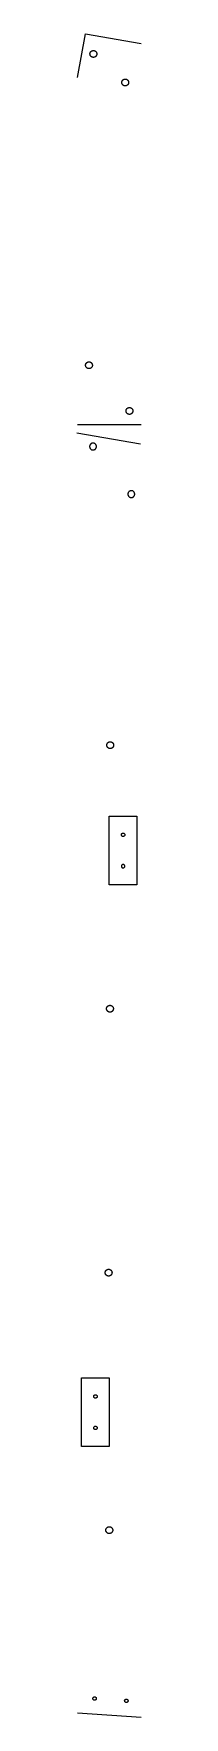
# Model space of a CAD drawing. Extents: x 0 to 3.5, y 0.9 to 93.1.
import ezdxf

# ---------------------------------------------------------------- set-up
doc = ezdxf.new("R2010")
doc.units = 0
for name, color, linetype in [('JIG_94L', 18, 'CONTINUOUS'), ('T3_PROFILE_INSIDE_2', 18, 'CONTINUOUS'), ('T5_BEVEL_0_1', 18, 'CONTINUOUS'), ('T8_DRILL', 18, 'CONTINUOUS'), ('T9-T3_POCKET', 18, 'CONTINUOUS'), ('T9_COUNTERSINK_0_1', 18, 'CONTINUOUS'), ('T9_COUNTERSINK_0_6', 18, 'CONTINUOUS')]:
    doc.layers.add(name, color=color, linetype=linetype)

msp = doc.modelspace()

# ---------------------------------------------------------------- linework, layer by layer
at = {"layer": 'JIG_94L'}
for points in [[(3.506, 70.614), (0, 71.21)], [(0.037, 1.138), (3.537, 0.888)]]:
    msp.add_lwpolyline(points, dxfattribs=at)
at = {"layer": 'T3_PROFILE_INSIDE_2'}
msp.add_lwpolyline([(0.04, 90.687), (0.477, 93.09), (3.54, 92.557)], dxfattribs=at)
at = {"layer": 'T5_BEVEL_0_1'}
msp.add_lwpolyline([(3.536, 71.668), (0.036, 71.668)], dxfattribs=at)
at = {"layer": 'T8_DRILL'}
for points in [[(1.099, 91.98), (1.099, 91.971), (1.098, 91.961), (1.097, 91.952), (1.095, 91.943), (1.093, 91.934), (1.091, 91.925), (1.088, 91.916), (1.084, 91.907), (1.081, 91.899), (1.077, 91.891), (1.072, 91.883), (1.067, 91.876), (1.062, 91.868), (1.056, 91.861), (1.05, 91.854), (1.044, 91.848), (1.038, 91.842), (1.031, 91.836), (1.024, 91.83), (1.016, 91.825), (1.009, 91.82), (1.001, 91.816), (0.993, 91.811), (0.985, 91.808), (0.976, 91.804), (0.967, 91.801), (0.959, 91.799), (0.949, 91.797), (0.94, 91.795), (0.931, 91.794), (0.921, 91.793), (0.912, 91.793), (0.902, 91.793), (0.892, 91.794), (0.883, 91.795), (0.874, 91.797), (0.865, 91.799), (0.856, 91.801), (0.847, 91.804), (0.839, 91.808), (0.83, 91.811), (0.822, 91.816), (0.814, 91.82), (0.807, 91.825), (0.799, 91.83), (0.792, 91.836), (0.786, 91.842), (0.779, 91.848), (0.773, 91.854), (0.767, 91.861), (0.761, 91.868), (0.756, 91.876), (0.751, 91.883), (0.747, 91.891), (0.743, 91.899), (0.739, 91.907), (0.736, 91.916), (0.733, 91.925), (0.73, 91.934), (0.728, 91.943), (0.726, 91.952), (0.725, 91.961), (0.724, 91.971), (0.724, 91.98), (0.724, 91.99), (0.725, 92), (0.726, 92.009), (0.728, 92.018), (0.73, 92.027), (0.733, 92.036), (0.736, 92.045), (0.739, 92.053), (0.743, 92.062), (0.747, 92.07), (0.751, 92.078), (0.756, 92.085), (0.761, 92.093), (0.767, 92.1), (0.773, 92.106), (0.779, 92.113), (0.786, 92.119), (0.792, 92.125), (0.799, 92.131), (0.807, 92.136), (0.814, 92.141), (0.822, 92.145), (0.83, 92.149), (0.839, 92.153), (0.847, 92.157), (0.856, 92.159), (0.865, 92.162), (0.874, 92.164), (0.883, 92.166), (0.892, 92.167), (0.902, 92.168), (0.912, 92.168), (0.921, 92.168), (0.931, 92.167), (0.94, 92.166), (0.949, 92.164), (0.959, 92.162), (0.967, 92.159), (0.976, 92.157), (0.985, 92.153), (0.993, 92.149), (1.001, 92.145), (1.009, 92.141), (1.016, 92.136), (1.024, 92.131), (1.031, 92.125), (1.038, 92.119), (1.044, 92.113), (1.05, 92.106), (1.056, 92.1), (1.062, 92.093), (1.067, 92.085), (1.072, 92.078), (1.077, 92.07), (1.081, 92.062), (1.084, 92.053), (1.088, 92.045), (1.091, 92.036), (1.093, 92.027), (1.095, 92.018), (1.097, 92.009), (1.098, 92), (1.099, 91.99)], [(2.849, 90.418), (2.849, 90.408), (2.848, 90.399), (2.847, 90.389), (2.845, 90.38), (2.843, 90.371), (2.841, 90.362), (2.838, 90.353), (2.834, 90.345), (2.831, 90.337), (2.827, 90.328), (2.822, 90.321), (2.817, 90.313), (2.812, 90.306), (2.806, 90.299), (2.8, 90.292), (2.794, 90.285), (2.788, 90.279), (2.781, 90.273), (2.774, 90.268), (2.766, 90.262), (2.759, 90.258), (2.751, 90.253), (2.743, 90.249), (2.735, 90.245), (2.726, 90.242), (2.717, 90.239), (2.709, 90.236), (2.699, 90.234), (2.69, 90.233), (2.681, 90.231), (2.671, 90.231), (2.662, 90.23), (2.652, 90.231), (2.642, 90.231), (2.633, 90.233), (2.624, 90.234), (2.615, 90.236), (2.606, 90.239), (2.597, 90.242), (2.589, 90.245), (2.58, 90.249), (2.572, 90.253), (2.564, 90.258), (2.557, 90.262), (2.549, 90.268), (2.542, 90.273), (2.536, 90.279), (2.529, 90.285), (2.523, 90.292), (2.517, 90.299), (2.511, 90.306), (2.506, 90.313), (2.501, 90.321), (2.497, 90.328), (2.493, 90.337), (2.489, 90.345), (2.486, 90.353), (2.483, 90.362), (2.48, 90.371), (2.478, 90.38), (2.476, 90.389), (2.475, 90.399), (2.474, 90.408), (2.474, 90.418), (2.474, 90.428), (2.475, 90.437), (2.476, 90.446), (2.478, 90.456), (2.48, 90.465), (2.483, 90.474), (2.486, 90.482), (2.489, 90.491), (2.493, 90.499), (2.497, 90.507), (2.501, 90.515), (2.506, 90.523), (2.511, 90.53), (2.517, 90.537), (2.523, 90.544), (2.529, 90.55), (2.536, 90.557), (2.542, 90.563), (2.549, 90.568), (2.557, 90.573), (2.564, 90.578), (2.572, 90.583), (2.58, 90.587), (2.589, 90.591), (2.597, 90.594), (2.606, 90.597), (2.615, 90.599), (2.624, 90.602), (2.633, 90.603), (2.642, 90.604), (2.652, 90.605), (2.662, 90.605), (2.671, 90.605), (2.681, 90.604), (2.69, 90.603), (2.699, 90.602), (2.709, 90.599), (2.717, 90.597), (2.726, 90.594), (2.735, 90.591), (2.743, 90.587), (2.751, 90.583), (2.759, 90.578), (2.766, 90.573), (2.774, 90.568), (2.781, 90.563), (2.788, 90.557), (2.794, 90.55), (2.8, 90.544), (2.806, 90.537), (2.812, 90.53), (2.817, 90.523), (2.822, 90.515), (2.827, 90.507), (2.831, 90.499), (2.834, 90.491), (2.838, 90.482), (2.841, 90.474), (2.843, 90.465), (2.845, 90.456), (2.847, 90.446), (2.848, 90.437), (2.849, 90.428)], [(0.857, 74.933), (0.857, 74.923), (0.856, 74.913), (0.855, 74.904), (0.853, 74.895), (0.851, 74.886), (0.849, 74.877), (0.846, 74.868), (0.843, 74.86), (0.839, 74.851), (0.835, 74.843), (0.83, 74.835), (0.825, 74.828), (0.82, 74.82), (0.814, 74.813), (0.809, 74.807), (0.802, 74.8), (0.796, 74.794), (0.789, 74.788), (0.782, 74.782), (0.775, 74.777), (0.767, 74.772), (0.759, 74.768), (0.751, 74.764), (0.743, 74.76), (0.734, 74.757), (0.726, 74.754), (0.717, 74.751), (0.708, 74.749), (0.698, 74.747), (0.689, 74.746), (0.679, 74.745), (0.67, 74.745), (0.66, 74.745), (0.651, 74.746), (0.641, 74.747), (0.632, 74.749), (0.623, 74.751), (0.614, 74.754), (0.605, 74.757), (0.597, 74.76), (0.588, 74.764), (0.58, 74.768), (0.573, 74.772), (0.565, 74.777), (0.558, 74.782), (0.551, 74.788), (0.544, 74.794), (0.537, 74.8), (0.531, 74.807), (0.525, 74.813), (0.52, 74.82), (0.514, 74.828), (0.509, 74.835), (0.505, 74.843), (0.501, 74.851), (0.497, 74.86), (0.494, 74.868), (0.491, 74.877), (0.488, 74.886), (0.486, 74.895), (0.484, 74.904), (0.483, 74.913), (0.483, 74.923), (0.482, 74.933), (0.483, 74.942), (0.483, 74.952), (0.484, 74.961), (0.486, 74.97), (0.488, 74.98), (0.491, 74.988), (0.494, 74.997), (0.497, 75.006), (0.501, 75.014), (0.505, 75.022), (0.509, 75.03), (0.514, 75.037), (0.52, 75.045), (0.525, 75.052), (0.531, 75.059), (0.537, 75.065), (0.544, 75.071), (0.551, 75.077), (0.558, 75.083), (0.565, 75.088), (0.573, 75.093), (0.58, 75.098), (0.588, 75.102), (0.597, 75.105), (0.605, 75.109), (0.614, 75.112), (0.623, 75.114), (0.632, 75.116), (0.641, 75.118), (0.651, 75.119), (0.66, 75.12), (0.67, 75.12), (0.679, 75.12), (0.689, 75.119), (0.698, 75.118), (0.708, 75.116), (0.717, 75.114), (0.726, 75.112), (0.734, 75.109), (0.743, 75.105), (0.751, 75.102), (0.759, 75.098), (0.767, 75.093), (0.775, 75.088), (0.782, 75.083), (0.789, 75.077), (0.796, 75.071), (0.802, 75.065), (0.809, 75.059), (0.814, 75.052), (0.82, 75.045), (0.825, 75.037), (0.83, 75.03), (0.835, 75.022), (0.839, 75.014), (0.843, 75.006), (0.846, 74.997), (0.849, 74.988), (0.851, 74.98), (0.853, 74.97), (0.855, 74.961), (0.856, 74.952), (0.857, 74.942)], [(3.081, 72.429), (3.08, 72.419), (3.08, 72.41), (3.078, 72.4), (3.077, 72.391), (3.075, 72.382), (3.072, 72.373), (3.069, 72.364), (3.066, 72.356), (3.062, 72.347), (3.058, 72.339), (3.053, 72.331), (3.049, 72.324), (3.043, 72.317), (3.038, 72.309), (3.032, 72.303), (3.026, 72.296), (3.019, 72.29), (3.012, 72.284), (3.005, 72.278), (2.998, 72.273), (2.99, 72.268), (2.982, 72.264), (2.974, 72.26), (2.966, 72.256), (2.958, 72.253), (2.949, 72.25), (2.94, 72.247), (2.931, 72.245), (2.922, 72.243), (2.912, 72.242), (2.903, 72.241), (2.893, 72.241), (2.883, 72.241), (2.874, 72.242), (2.865, 72.243), (2.855, 72.245), (2.846, 72.247), (2.837, 72.25), (2.829, 72.253), (2.82, 72.256), (2.812, 72.26), (2.804, 72.264), (2.796, 72.268), (2.788, 72.273), (2.781, 72.278), (2.774, 72.284), (2.767, 72.29), (2.76, 72.296), (2.754, 72.303), (2.748, 72.309), (2.743, 72.317), (2.738, 72.324), (2.733, 72.331), (2.728, 72.339), (2.724, 72.347), (2.72, 72.356), (2.717, 72.364), (2.714, 72.373), (2.711, 72.382), (2.709, 72.391), (2.708, 72.4), (2.707, 72.41), (2.706, 72.419), (2.706, 72.429), (2.706, 72.438), (2.707, 72.448), (2.708, 72.457), (2.709, 72.466), (2.711, 72.476), (2.714, 72.484), (2.717, 72.493), (2.72, 72.502), (2.724, 72.51), (2.728, 72.518), (2.733, 72.526), (2.738, 72.534), (2.743, 72.541), (2.748, 72.548), (2.754, 72.555), (2.76, 72.561), (2.767, 72.568), (2.774, 72.573), (2.781, 72.579), (2.788, 72.584), (2.796, 72.589), (2.804, 72.594), (2.812, 72.598), (2.82, 72.601), (2.829, 72.605), (2.837, 72.608), (2.846, 72.61), (2.855, 72.612), (2.865, 72.614), (2.874, 72.615), (2.883, 72.616), (2.893, 72.616), (2.903, 72.616), (2.912, 72.615), (2.922, 72.614), (2.931, 72.612), (2.94, 72.61), (2.949, 72.608), (2.958, 72.605), (2.966, 72.601), (2.974, 72.598), (2.982, 72.594), (2.99, 72.589), (2.998, 72.584), (3.005, 72.579), (3.012, 72.573), (3.019, 72.568), (3.026, 72.561), (3.032, 72.555), (3.038, 72.548), (3.043, 72.541), (3.049, 72.534), (3.053, 72.526), (3.058, 72.518), (3.062, 72.51), (3.066, 72.502), (3.069, 72.493), (3.072, 72.484), (3.075, 72.476), (3.077, 72.466), (3.078, 72.457), (3.08, 72.448), (3.08, 72.438)], [(0.861, 70.294), (0.871, 70.293), (0.88, 70.292), (0.89, 70.292), (0.899, 70.292), (0.909, 70.292), (0.918, 70.293), (0.927, 70.295), (0.936, 70.297), (0.945, 70.299), (0.953, 70.302), (0.962, 70.305), (0.97, 70.309), (0.978, 70.312), (0.986, 70.317), (0.994, 70.321), (1.001, 70.327), (1.008, 70.332), (1.015, 70.338), (1.022, 70.344), (1.028, 70.35), (1.034, 70.357), (1.04, 70.364), (1.046, 70.371), (1.051, 70.379), (1.055, 70.387), (1.06, 70.395), (1.064, 70.403), (1.067, 70.412), (1.07, 70.42), (1.073, 70.43), (1.075, 70.439), (1.077, 70.448), (1.079, 70.458), (1.079, 70.467), (1.08, 70.477), (1.08, 70.486), (1.079, 70.495), (1.078, 70.505), (1.077, 70.514), (1.075, 70.523), (1.072, 70.532), (1.07, 70.54), (1.066, 70.549), (1.063, 70.557), (1.059, 70.565), (1.055, 70.573), (1.05, 70.581), (1.045, 70.588), (1.039, 70.595), (1.034, 70.602), (1.028, 70.609), (1.021, 70.615), (1.015, 70.621), (1.008, 70.627), (1, 70.632), (0.993, 70.638), (0.985, 70.642), (0.977, 70.647), (0.968, 70.651), (0.96, 70.654), (0.951, 70.657), (0.942, 70.66), (0.933, 70.662), (0.923, 70.664), (0.914, 70.665), (0.904, 70.666), (0.895, 70.667), (0.885, 70.667), (0.876, 70.666), (0.867, 70.665), (0.858, 70.663), (0.849, 70.662), (0.84, 70.659), (0.831, 70.656), (0.823, 70.653), (0.814, 70.65), (0.806, 70.646), (0.798, 70.641), (0.791, 70.637), (0.783, 70.632), (0.776, 70.626), (0.769, 70.621), (0.763, 70.614), (0.756, 70.608), (0.75, 70.601), (0.744, 70.594), (0.739, 70.587), (0.734, 70.58), (0.729, 70.572), (0.725, 70.564), (0.721, 70.555), (0.717, 70.547), (0.714, 70.538), (0.711, 70.529), (0.709, 70.519), (0.707, 70.51), (0.706, 70.5), (0.705, 70.491), (0.705, 70.481), (0.705, 70.472), (0.705, 70.463), (0.706, 70.454), (0.708, 70.444), (0.71, 70.436), (0.712, 70.427), (0.715, 70.418), (0.718, 70.41), (0.722, 70.401), (0.726, 70.393), (0.73, 70.385), (0.735, 70.378), (0.74, 70.37), (0.745, 70.363), (0.751, 70.356), (0.757, 70.349), (0.763, 70.343), (0.77, 70.337), (0.777, 70.331), (0.784, 70.326), (0.792, 70.321), (0.8, 70.316), (0.808, 70.312), (0.816, 70.308), (0.825, 70.304), (0.834, 70.301), (0.843, 70.298), (0.852, 70.296)], [(2.966, 67.689), (2.975, 67.688), (2.985, 67.687), (2.994, 67.687), (3.004, 67.687), (3.013, 67.688), (3.022, 67.689), (3.031, 67.69), (3.04, 67.692), (3.049, 67.694), (3.058, 67.697), (3.066, 67.7), (3.074, 67.704), (3.083, 67.708), (3.09, 67.712), (3.098, 67.717), (3.106, 67.722), (3.113, 67.727), (3.12, 67.733), (3.126, 67.739), (3.133, 67.745), (3.139, 67.752), (3.144, 67.759), (3.15, 67.766), (3.155, 67.774), (3.16, 67.782), (3.164, 67.79), (3.168, 67.798), (3.172, 67.807), (3.175, 67.816), (3.177, 67.825), (3.18, 67.834), (3.181, 67.844), (3.183, 67.853), (3.184, 67.863), (3.184, 67.872), (3.184, 67.881), (3.183, 67.891), (3.182, 67.9), (3.181, 67.909), (3.179, 67.918), (3.177, 67.927), (3.174, 67.935), (3.171, 67.944), (3.167, 67.952), (3.163, 67.96), (3.159, 67.968), (3.154, 67.976), (3.149, 67.983), (3.144, 67.991), (3.138, 67.997), (3.132, 68.004), (3.126, 68.011), (3.119, 68.017), (3.112, 68.022), (3.105, 68.028), (3.097, 68.033), (3.089, 68.038), (3.081, 68.042), (3.073, 68.046), (3.064, 68.049), (3.055, 68.052), (3.046, 68.055), (3.037, 68.057), (3.027, 68.059), (3.018, 68.061), (3.008, 68.062), (2.999, 68.062), (2.989, 68.062), (2.98, 68.061), (2.971, 68.06), (2.962, 68.059), (2.953, 68.057), (2.944, 68.054), (2.936, 68.052), (2.927, 68.049), (2.919, 68.045), (2.911, 68.041), (2.903, 68.037), (2.895, 68.032), (2.888, 68.027), (2.88, 68.022), (2.873, 68.016), (2.867, 68.01), (2.86, 68.003), (2.854, 67.997), (2.849, 67.99), (2.843, 67.982), (2.838, 67.975), (2.833, 67.967), (2.829, 67.959), (2.825, 67.95), (2.822, 67.942), (2.818, 67.933), (2.816, 67.924), (2.813, 67.915), (2.812, 67.905), (2.81, 67.896), (2.809, 67.886), (2.809, 67.877), (2.809, 67.867), (2.81, 67.858), (2.811, 67.849), (2.812, 67.84), (2.814, 67.831), (2.816, 67.822), (2.819, 67.813), (2.822, 67.805), (2.826, 67.797), (2.83, 67.788), (2.834, 67.781), (2.839, 67.773), (2.844, 67.765), (2.849, 67.758), (2.855, 67.751), (2.861, 67.745), (2.868, 67.738), (2.874, 67.732), (2.881, 67.726), (2.889, 67.721), (2.896, 67.716), (2.904, 67.711), (2.912, 67.707), (2.92, 67.703), (2.929, 67.699), (2.938, 67.696), (2.947, 67.694), (2.956, 67.691)], [(2.024, 54.114), (2.023, 54.104), (2.022, 54.095), (2.02, 54.086), (2.017, 54.077), (2.015, 54.068), (2.012, 54.059), (2.008, 54.051), (2.004, 54.042), (2, 54.034), (1.995, 54.027), (1.99, 54.019), (1.985, 54.012), (1.979, 54.005), (1.973, 53.998), (1.966, 53.992), (1.96, 53.986), (1.953, 53.98), (1.946, 53.975), (1.938, 53.97), (1.93, 53.965), (1.922, 53.961), (1.914, 53.957), (1.906, 53.953), (1.897, 53.95), (1.889, 53.947), (1.88, 53.945), (1.871, 53.943), (1.862, 53.942), (1.852, 53.941), (1.843, 53.94), (1.833, 53.94), (1.824, 53.94), (1.814, 53.941), (1.805, 53.943), (1.795, 53.945), (1.786, 53.947), (1.777, 53.95), (1.769, 53.953), (1.76, 53.956), (1.752, 53.96), (1.744, 53.965), (1.736, 53.969), (1.729, 53.974), (1.721, 53.98), (1.714, 53.986), (1.708, 53.992), (1.701, 53.998), (1.695, 54.005), (1.69, 54.012), (1.684, 54.019), (1.679, 54.026), (1.674, 54.034), (1.67, 54.042), (1.666, 54.05), (1.663, 54.058), (1.659, 54.067), (1.657, 54.076), (1.654, 54.085), (1.652, 54.094), (1.651, 54.103), (1.65, 54.112), (1.65, 54.122), (1.649, 54.131), (1.65, 54.141), (1.651, 54.15), (1.652, 54.16), (1.654, 54.169), (1.656, 54.178), (1.659, 54.187), (1.662, 54.196), (1.666, 54.204), (1.67, 54.213), (1.674, 54.221), (1.679, 54.228), (1.684, 54.236), (1.689, 54.243), (1.695, 54.25), (1.701, 54.257), (1.707, 54.263), (1.714, 54.269), (1.721, 54.275), (1.728, 54.28), (1.736, 54.285), (1.743, 54.29), (1.751, 54.294), (1.76, 54.298), (1.768, 54.302), (1.776, 54.305), (1.785, 54.308), (1.794, 54.31), (1.803, 54.312), (1.812, 54.313), (1.822, 54.314), (1.831, 54.315), (1.841, 54.315), (1.85, 54.314), (1.86, 54.314), (1.869, 54.312), (1.879, 54.31), (1.888, 54.308), (1.897, 54.305), (1.905, 54.302), (1.914, 54.299), (1.922, 54.295), (1.93, 54.29), (1.938, 54.286), (1.945, 54.28), (1.953, 54.275), (1.96, 54.269), (1.966, 54.263), (1.973, 54.257), (1.979, 54.25), (1.984, 54.243), (1.99, 54.236), (1.995, 54.229), (1.999, 54.221), (2.004, 54.213), (2.008, 54.205), (2.011, 54.197), (2.014, 54.188), (2.017, 54.179), (2.02, 54.17), (2.021, 54.161), (2.023, 54.152), (2.024, 54.143), (2.024, 54.133), (2.024, 54.124)], [(2.01, 39.68), (2.009, 39.67), (2.008, 39.661), (2.006, 39.651), (2.004, 39.642), (2.001, 39.633), (1.998, 39.625), (1.994, 39.616), (1.99, 39.608), (1.986, 39.6), (1.981, 39.592), (1.976, 39.585), (1.971, 39.577), (1.965, 39.57), (1.959, 39.564), (1.953, 39.557), (1.946, 39.551), (1.939, 39.546), (1.932, 39.54), (1.924, 39.535), (1.917, 39.53), (1.909, 39.526), (1.901, 39.522), (1.892, 39.519), (1.884, 39.515), (1.875, 39.513), (1.866, 39.51), (1.857, 39.508), (1.848, 39.507), (1.839, 39.506), (1.829, 39.506), (1.82, 39.505), (1.81, 39.506), (1.8, 39.507), (1.791, 39.508), (1.782, 39.51), (1.773, 39.512), (1.764, 39.515), (1.755, 39.518), (1.746, 39.522), (1.738, 39.526), (1.73, 39.53), (1.722, 39.535), (1.715, 39.54), (1.708, 39.545), (1.701, 39.551), (1.694, 39.557), (1.688, 39.563), (1.682, 39.57), (1.676, 39.577), (1.67, 39.584), (1.665, 39.592), (1.661, 39.599), (1.656, 39.607), (1.652, 39.616), (1.649, 39.624), (1.646, 39.632), (1.643, 39.641), (1.641, 39.65), (1.639, 39.659), (1.637, 39.668), (1.636, 39.678), (1.636, 39.687), (1.636, 39.697), (1.636, 39.706), (1.637, 39.716), (1.639, 39.725), (1.64, 39.735), (1.643, 39.744), (1.645, 39.753), (1.649, 39.761), (1.652, 39.77), (1.656, 39.778), (1.661, 39.786), (1.665, 39.794), (1.67, 39.801), (1.676, 39.809), (1.681, 39.816), (1.687, 39.822), (1.694, 39.829), (1.7, 39.835), (1.707, 39.84), (1.715, 39.846), (1.722, 39.851), (1.73, 39.855), (1.738, 39.86), (1.746, 39.864), (1.754, 39.867), (1.763, 39.87), (1.772, 39.873), (1.78, 39.876), (1.789, 39.877), (1.799, 39.879), (1.808, 39.88), (1.817, 39.88), (1.827, 39.88), (1.837, 39.88), (1.846, 39.879), (1.856, 39.878), (1.865, 39.876), (1.874, 39.873), (1.883, 39.871), (1.892, 39.868), (1.9, 39.864), (1.908, 39.86), (1.916, 39.856), (1.924, 39.851), (1.932, 39.846), (1.939, 39.841), (1.946, 39.835), (1.953, 39.829), (1.959, 39.822), (1.965, 39.816), (1.971, 39.809), (1.976, 39.802), (1.981, 39.794), (1.986, 39.786), (1.99, 39.778), (1.994, 39.77), (1.998, 39.762), (2.001, 39.753), (2.004, 39.745), (2.006, 39.736), (2.008, 39.727), (2.009, 39.718), (2.01, 39.708), (2.011, 39.699), (2.011, 39.689)], [(1.935, 25.225), (1.934, 25.216), (1.933, 25.206), (1.931, 25.197), (1.929, 25.188), (1.926, 25.179), (1.923, 25.17), (1.919, 25.162), (1.915, 25.154), (1.911, 25.146), (1.906, 25.138), (1.901, 25.13), (1.896, 25.123), (1.89, 25.116), (1.884, 25.109), (1.878, 25.103), (1.871, 25.097), (1.864, 25.091), (1.857, 25.086), (1.849, 25.081), (1.842, 25.076), (1.834, 25.072), (1.826, 25.068), (1.817, 25.064), (1.809, 25.061), (1.8, 25.058), (1.791, 25.056), (1.782, 25.054), (1.773, 25.053), (1.764, 25.052), (1.754, 25.051), (1.745, 25.051), (1.735, 25.052), (1.725, 25.053), (1.716, 25.054), (1.707, 25.056), (1.698, 25.058), (1.689, 25.061), (1.68, 25.064), (1.671, 25.068), (1.663, 25.072), (1.655, 25.076), (1.647, 25.081), (1.64, 25.086), (1.633, 25.091), (1.626, 25.097), (1.619, 25.103), (1.613, 25.109), (1.607, 25.116), (1.601, 25.123), (1.595, 25.13), (1.59, 25.138), (1.586, 25.145), (1.581, 25.153), (1.577, 25.161), (1.574, 25.17), (1.571, 25.178), (1.568, 25.187), (1.566, 25.196), (1.564, 25.205), (1.562, 25.214), (1.561, 25.223), (1.561, 25.233), (1.561, 25.242), (1.561, 25.252), (1.562, 25.262), (1.564, 25.271), (1.565, 25.28), (1.568, 25.289), (1.57, 25.298), (1.574, 25.307), (1.577, 25.316), (1.581, 25.324), (1.586, 25.332), (1.59, 25.34), (1.595, 25.347), (1.601, 25.354), (1.606, 25.361), (1.612, 25.368), (1.619, 25.374), (1.625, 25.38), (1.632, 25.386), (1.64, 25.392), (1.647, 25.397), (1.655, 25.401), (1.663, 25.406), (1.671, 25.41), (1.679, 25.413), (1.688, 25.416), (1.697, 25.419), (1.705, 25.421), (1.714, 25.423), (1.724, 25.425), (1.733, 25.426), (1.742, 25.426), (1.752, 25.426), (1.762, 25.426), (1.771, 25.425), (1.781, 25.423), (1.79, 25.422), (1.799, 25.419), (1.808, 25.417), (1.817, 25.413), (1.825, 25.41), (1.833, 25.406), (1.841, 25.402), (1.849, 25.397), (1.857, 25.392), (1.864, 25.386), (1.871, 25.381), (1.878, 25.375), (1.884, 25.368), (1.89, 25.362), (1.896, 25.355), (1.901, 25.347), (1.906, 25.34), (1.911, 25.332), (1.915, 25.324), (1.919, 25.316), (1.923, 25.308), (1.926, 25.299), (1.929, 25.29), (1.931, 25.282), (1.933, 25.273), (1.934, 25.263), (1.935, 25.254), (1.936, 25.245), (1.936, 25.235)], [(1.787, 11.325), (1.796, 11.325), (1.806, 11.324), (1.815, 11.323), (1.824, 11.322), (1.834, 11.319), (1.842, 11.317), (1.851, 11.314), (1.86, 11.311), (1.868, 11.307), (1.876, 11.303), (1.884, 11.298), (1.892, 11.293), (1.899, 11.288), (1.906, 11.283), (1.913, 11.277), (1.919, 11.27), (1.925, 11.264), (1.931, 11.257), (1.937, 11.25), (1.942, 11.243), (1.947, 11.235), (1.952, 11.227), (1.956, 11.219), (1.959, 11.211), (1.963, 11.202), (1.966, 11.194), (1.968, 11.185), (1.97, 11.176), (1.972, 11.166), (1.973, 11.157), (1.974, 11.148), (1.974, 11.138), (1.974, 11.128), (1.973, 11.119), (1.972, 11.109), (1.97, 11.1), (1.968, 11.091), (1.966, 11.082), (1.963, 11.073), (1.959, 11.065), (1.956, 11.057), (1.952, 11.048), (1.947, 11.041), (1.942, 11.033), (1.937, 11.026), (1.931, 11.019), (1.925, 11.012), (1.919, 11.005), (1.913, 10.999), (1.906, 10.993), (1.899, 10.988), (1.892, 10.982), (1.884, 10.978), (1.876, 10.973), (1.868, 10.969), (1.86, 10.965), (1.851, 10.962), (1.842, 10.959), (1.834, 10.956), (1.824, 10.954), (1.815, 10.953), (1.806, 10.951), (1.796, 10.951), (1.787, 10.95), (1.777, 10.951), (1.768, 10.951), (1.758, 10.953), (1.749, 10.954), (1.74, 10.956), (1.731, 10.959), (1.722, 10.962), (1.714, 10.965), (1.705, 10.969), (1.697, 10.973), (1.689, 10.978), (1.682, 10.982), (1.674, 10.988), (1.667, 10.993), (1.661, 10.999), (1.654, 11.005), (1.648, 11.012), (1.642, 11.019), (1.636, 11.026), (1.631, 11.033), (1.626, 11.041), (1.622, 11.048), (1.618, 11.057), (1.614, 11.065), (1.611, 11.073), (1.608, 11.082), (1.605, 11.091), (1.603, 11.1), (1.601, 11.109), (1.6, 11.119), (1.599, 11.128), (1.599, 11.138), (1.599, 11.148), (1.6, 11.157), (1.601, 11.166), (1.603, 11.176), (1.605, 11.185), (1.608, 11.194), (1.611, 11.202), (1.614, 11.211), (1.618, 11.219), (1.622, 11.227), (1.626, 11.235), (1.631, 11.243), (1.636, 11.25), (1.642, 11.257), (1.648, 11.264), (1.654, 11.27), (1.661, 11.277), (1.667, 11.283), (1.674, 11.288), (1.682, 11.293), (1.689, 11.298), (1.697, 11.303), (1.705, 11.307), (1.714, 11.311), (1.722, 11.314), (1.731, 11.317), (1.74, 11.319), (1.749, 11.322), (1.758, 11.323), (1.768, 11.324), (1.777, 11.325)]]:
    msp.add_lwpolyline(points, close=True, dxfattribs=at)
at = {"layer": 'T9-T3_POCKET'}
for points in [[(3.306, 46.483), (1.786, 46.483), (1.786, 50.233), (3.306, 50.233)], [(1.786, 15.724), (0.266, 15.724), (0.266, 19.474), (1.786, 19.474)]]:
    msp.add_lwpolyline(points, close=True, dxfattribs=at)
at = {"layer": 'T9_COUNTERSINK_0_1'}
for points in [[(0.978, 2.01), (0.988, 2.01), (0.997, 2.008), (1.006, 2.006), (1.015, 2.003), (1.023, 1.999), (1.031, 1.994), (1.038, 1.989), (1.045, 1.983), (1.051, 1.976), (1.056, 1.969), (1.061, 1.961), (1.065, 1.953), (1.068, 1.944), (1.07, 1.935), (1.072, 1.926), (1.072, 1.916), (1.072, 1.907), (1.07, 1.898), (1.068, 1.889), (1.065, 1.88), (1.061, 1.872), (1.056, 1.864), (1.051, 1.857), (1.045, 1.85), (1.038, 1.844), (1.031, 1.839), (1.023, 1.834), (1.015, 1.83), (1.006, 1.827), (0.997, 1.825), (0.988, 1.823), (0.978, 1.823), (0.969, 1.823), (0.96, 1.825), (0.951, 1.827), (0.942, 1.83), (0.934, 1.834), (0.926, 1.839), (0.919, 1.844), (0.912, 1.85), (0.906, 1.857), (0.901, 1.864), (0.896, 1.872), (0.892, 1.88), (0.889, 1.889), (0.887, 1.898), (0.885, 1.907), (0.885, 1.916), (0.885, 1.926), (0.887, 1.935), (0.889, 1.944), (0.892, 1.953), (0.896, 1.961), (0.901, 1.969), (0.906, 1.976), (0.912, 1.983), (0.919, 1.989), (0.926, 1.994), (0.934, 1.999), (0.942, 2.003), (0.951, 2.006), (0.96, 2.008), (0.969, 2.01)], [(2.724, 1.886), (2.734, 1.885), (2.743, 1.884), (2.752, 1.881), (2.76, 1.878), (2.769, 1.874), (2.776, 1.87), (2.784, 1.864), (2.79, 1.858), (2.796, 1.851), (2.802, 1.844), (2.806, 1.836), (2.81, 1.828), (2.814, 1.82), (2.816, 1.811), (2.817, 1.801), (2.818, 1.792), (2.817, 1.782), (2.816, 1.773), (2.814, 1.764), (2.81, 1.755), (2.806, 1.747), (2.802, 1.739), (2.796, 1.732), (2.79, 1.725), (2.784, 1.719), (2.776, 1.714), (2.769, 1.709), (2.76, 1.705), (2.752, 1.702), (2.743, 1.7), (2.734, 1.698), (2.724, 1.698), (2.714, 1.698), (2.705, 1.7), (2.696, 1.702), (2.688, 1.705), (2.679, 1.709), (2.672, 1.714), (2.664, 1.719), (2.658, 1.725), (2.652, 1.732), (2.646, 1.739), (2.642, 1.747), (2.638, 1.755), (2.634, 1.764), (2.632, 1.773), (2.631, 1.782), (2.63, 1.792), (2.631, 1.801), (2.632, 1.811), (2.634, 1.82), (2.638, 1.828), (2.642, 1.836), (2.646, 1.844), (2.652, 1.851), (2.658, 1.858), (2.664, 1.864), (2.672, 1.87), (2.679, 1.874), (2.688, 1.878), (2.696, 1.881), (2.705, 1.884), (2.714, 1.885)]]:
    msp.add_lwpolyline(points, close=True, dxfattribs=at)
at = {"layer": 'T9_COUNTERSINK_0_6'}
for points in [[(2.546, 49.311), (2.555, 49.311), (2.565, 49.309), (2.574, 49.307), (2.582, 49.304), (2.59, 49.3), (2.598, 49.295), (2.605, 49.29), (2.612, 49.284), (2.618, 49.277), (2.624, 49.27), (2.628, 49.262), (2.632, 49.254), (2.635, 49.245), (2.638, 49.236), (2.639, 49.227), (2.64, 49.217), (2.639, 49.208), (2.638, 49.198), (2.635, 49.189), (2.632, 49.181), (2.628, 49.173), (2.624, 49.165), (2.618, 49.158), (2.612, 49.151), (2.605, 49.145), (2.598, 49.14), (2.59, 49.135), (2.582, 49.131), (2.574, 49.128), (2.565, 49.125), (2.555, 49.124), (2.546, 49.124), (2.536, 49.124), (2.527, 49.125), (2.518, 49.128), (2.509, 49.131), (2.501, 49.135), (2.493, 49.14), (2.486, 49.145), (2.48, 49.151), (2.473, 49.158), (2.468, 49.165), (2.463, 49.173), (2.459, 49.181), (2.456, 49.189), (2.454, 49.198), (2.453, 49.208), (2.452, 49.217), (2.453, 49.227), (2.454, 49.236), (2.456, 49.245), (2.459, 49.254), (2.463, 49.262), (2.468, 49.27), (2.473, 49.277), (2.48, 49.284), (2.486, 49.29), (2.493, 49.295), (2.501, 49.3), (2.509, 49.304), (2.518, 49.307), (2.527, 49.309), (2.536, 49.311)], [(2.546, 47.404), (2.556, 47.405), (2.565, 47.406), (2.574, 47.409), (2.583, 47.412), (2.591, 47.416), (2.599, 47.42), (2.606, 47.426), (2.612, 47.432), (2.618, 47.439), (2.624, 47.446), (2.629, 47.454), (2.632, 47.462), (2.636, 47.47), (2.638, 47.479), (2.639, 47.489), (2.64, 47.498), (2.639, 47.508), (2.638, 47.517), (2.636, 47.526), (2.632, 47.535), (2.629, 47.543), (2.624, 47.551), (2.618, 47.558), (2.612, 47.565), (2.606, 47.571), (2.599, 47.576), (2.591, 47.581), (2.583, 47.585), (2.574, 47.588), (2.565, 47.59), (2.556, 47.591), (2.546, 47.592), (2.537, 47.591), (2.527, 47.59), (2.518, 47.588), (2.51, 47.585), (2.501, 47.581), (2.494, 47.576), (2.486, 47.571), (2.48, 47.565), (2.474, 47.558), (2.468, 47.551), (2.464, 47.543), (2.46, 47.535), (2.457, 47.526), (2.454, 47.517), (2.453, 47.508), (2.452, 47.498), (2.453, 47.489), (2.454, 47.479), (2.457, 47.47), (2.46, 47.462), (2.464, 47.454), (2.468, 47.446), (2.474, 47.439), (2.48, 47.432), (2.486, 47.426), (2.494, 47.42), (2.501, 47.416), (2.51, 47.412), (2.518, 47.409), (2.527, 47.406), (2.537, 47.405)], [(2.546, 47.404), (2.556, 47.405), (2.565, 47.406), (2.574, 47.409), (2.583, 47.412), (2.591, 47.416), (2.599, 47.42), (2.606, 47.426), (2.612, 47.432), (2.618, 47.439), (2.624, 47.446), (2.629, 47.454), (2.632, 47.462), (2.636, 47.47), (2.638, 47.479), (2.639, 47.489), (2.64, 47.498), (2.639, 47.508), (2.638, 47.517), (2.636, 47.526), (2.632, 47.535), (2.629, 47.543), (2.624, 47.551), (2.618, 47.558), (2.612, 47.565), (2.606, 47.571), (2.599, 47.576), (2.591, 47.581), (2.583, 47.585), (2.574, 47.588), (2.565, 47.59), (2.556, 47.591), (2.546, 47.592), (2.537, 47.591), (2.527, 47.59), (2.518, 47.588), (2.51, 47.585), (2.501, 47.581), (2.494, 47.576), (2.486, 47.571), (2.48, 47.565), (2.474, 47.558), (2.468, 47.551), (2.464, 47.543), (2.46, 47.535), (2.457, 47.526), (2.454, 47.517), (2.453, 47.508), (2.452, 47.498), (2.453, 47.489), (2.454, 47.479), (2.457, 47.47), (2.46, 47.462), (2.464, 47.454), (2.468, 47.446), (2.474, 47.439), (2.48, 47.432), (2.486, 47.426), (2.494, 47.42), (2.501, 47.416), (2.51, 47.412), (2.518, 47.409), (2.527, 47.406), (2.537, 47.405)], [(1.026, 18.552), (1.036, 18.551), (1.045, 18.55), (1.054, 18.548), (1.062, 18.544), (1.071, 18.54), (1.078, 18.536), (1.086, 18.53), (1.092, 18.524), (1.098, 18.518), (1.104, 18.51), (1.108, 18.503), (1.112, 18.494), (1.115, 18.486), (1.118, 18.477), (1.119, 18.468), (1.12, 18.458), (1.119, 18.448), (1.118, 18.439), (1.115, 18.43), (1.112, 18.421), (1.108, 18.413), (1.104, 18.406), (1.098, 18.398), (1.092, 18.392), (1.086, 18.386), (1.078, 18.38), (1.071, 18.376), (1.062, 18.372), (1.054, 18.368), (1.045, 18.366), (1.036, 18.365), (1.026, 18.364), (1.016, 18.365), (1.007, 18.366), (0.998, 18.368), (0.989, 18.372), (0.981, 18.376), (0.974, 18.38), (0.966, 18.386), (0.96, 18.392), (0.954, 18.398), (0.948, 18.406), (0.944, 18.413), (0.94, 18.421), (0.936, 18.43), (0.934, 18.439), (0.933, 18.448), (0.932, 18.458), (0.933, 18.468), (0.934, 18.477), (0.936, 18.486), (0.94, 18.494), (0.944, 18.503), (0.948, 18.51), (0.954, 18.518), (0.96, 18.524), (0.966, 18.53), (0.974, 18.536), (0.981, 18.54), (0.989, 18.544), (0.998, 18.548), (1.007, 18.55), (1.016, 18.551)], [(1.026, 16.833), (1.036, 16.832), (1.045, 16.831), (1.054, 16.829), (1.062, 16.826), (1.071, 16.822), (1.078, 16.817), (1.086, 16.812), (1.092, 16.805), (1.098, 16.799), (1.104, 16.792), (1.108, 16.784), (1.112, 16.776), (1.115, 16.767), (1.118, 16.758), (1.119, 16.749), (1.12, 16.739), (1.119, 16.73), (1.118, 16.72), (1.115, 16.711), (1.112, 16.703), (1.108, 16.694), (1.104, 16.687), (1.098, 16.68), (1.092, 16.673), (1.086, 16.667), (1.078, 16.661), (1.071, 16.657), (1.062, 16.653), (1.054, 16.65), (1.045, 16.647), (1.036, 16.646), (1.026, 16.645), (1.016, 16.646), (1.007, 16.647), (0.998, 16.65), (0.989, 16.653), (0.981, 16.657), (0.974, 16.661), (0.966, 16.667), (0.96, 16.673), (0.954, 16.68), (0.948, 16.687), (0.944, 16.694), (0.94, 16.703), (0.936, 16.711), (0.934, 16.72), (0.933, 16.73), (0.932, 16.739), (0.933, 16.749), (0.934, 16.758), (0.936, 16.767), (0.94, 16.776), (0.944, 16.784), (0.948, 16.792), (0.954, 16.799), (0.96, 16.805), (0.966, 16.812), (0.974, 16.817), (0.981, 16.822), (0.989, 16.826), (0.998, 16.829), (1.007, 16.831), (1.016, 16.832)]]:
    msp.add_lwpolyline(points, close=True, dxfattribs=at)

doc.saveas('drawing.dxf')
